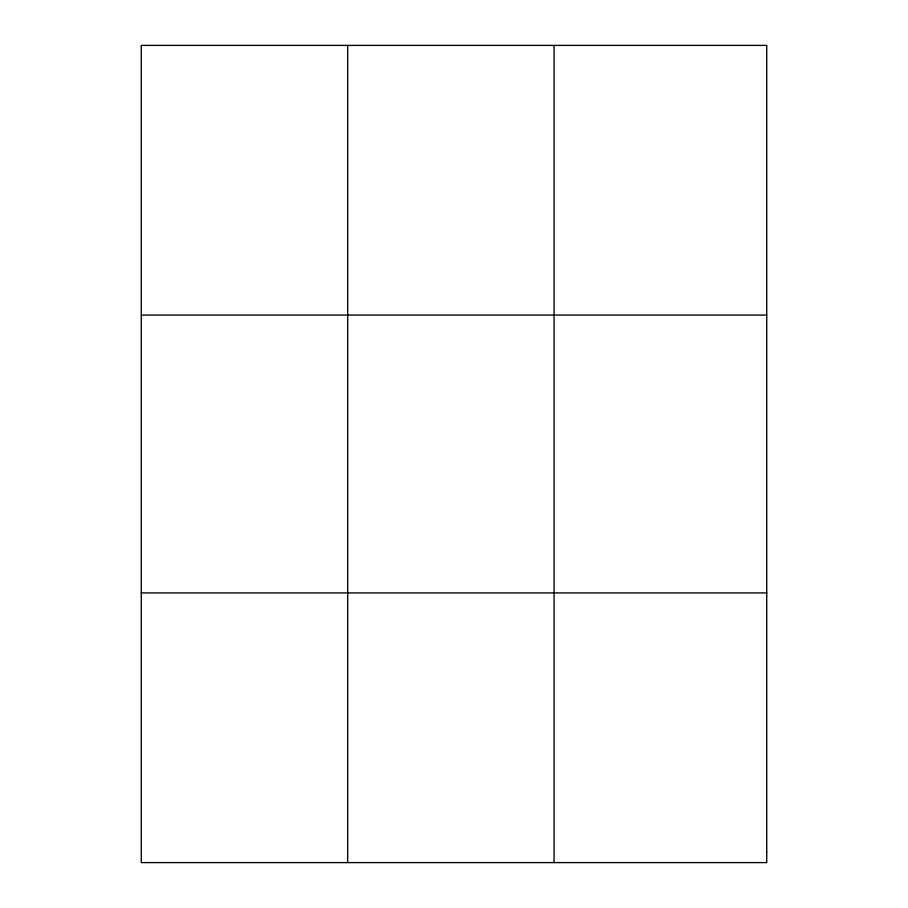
<?xml version="1.0" encoding="UTF-8"?>
<svg xmlns="http://www.w3.org/2000/svg" width="908" height="908" viewBox="0 0 908 908"><rect width="100%" height="100%" fill="white"/><g stroke="black" fill="none" stroke-linecap="round" stroke-linejoin="round"><path stroke-width="1.36" d="M347.673 45.4L347.673 862.6M554.073 45.4L554.073 862.6M141.262 315.076L766.738 315.076M141.262 592.924L766.738 592.924M766.738 851.817L766.738 862.6L141.262 862.6L141.262 45.4L766.738 45.4L766.738 851.817"/></g></svg>
